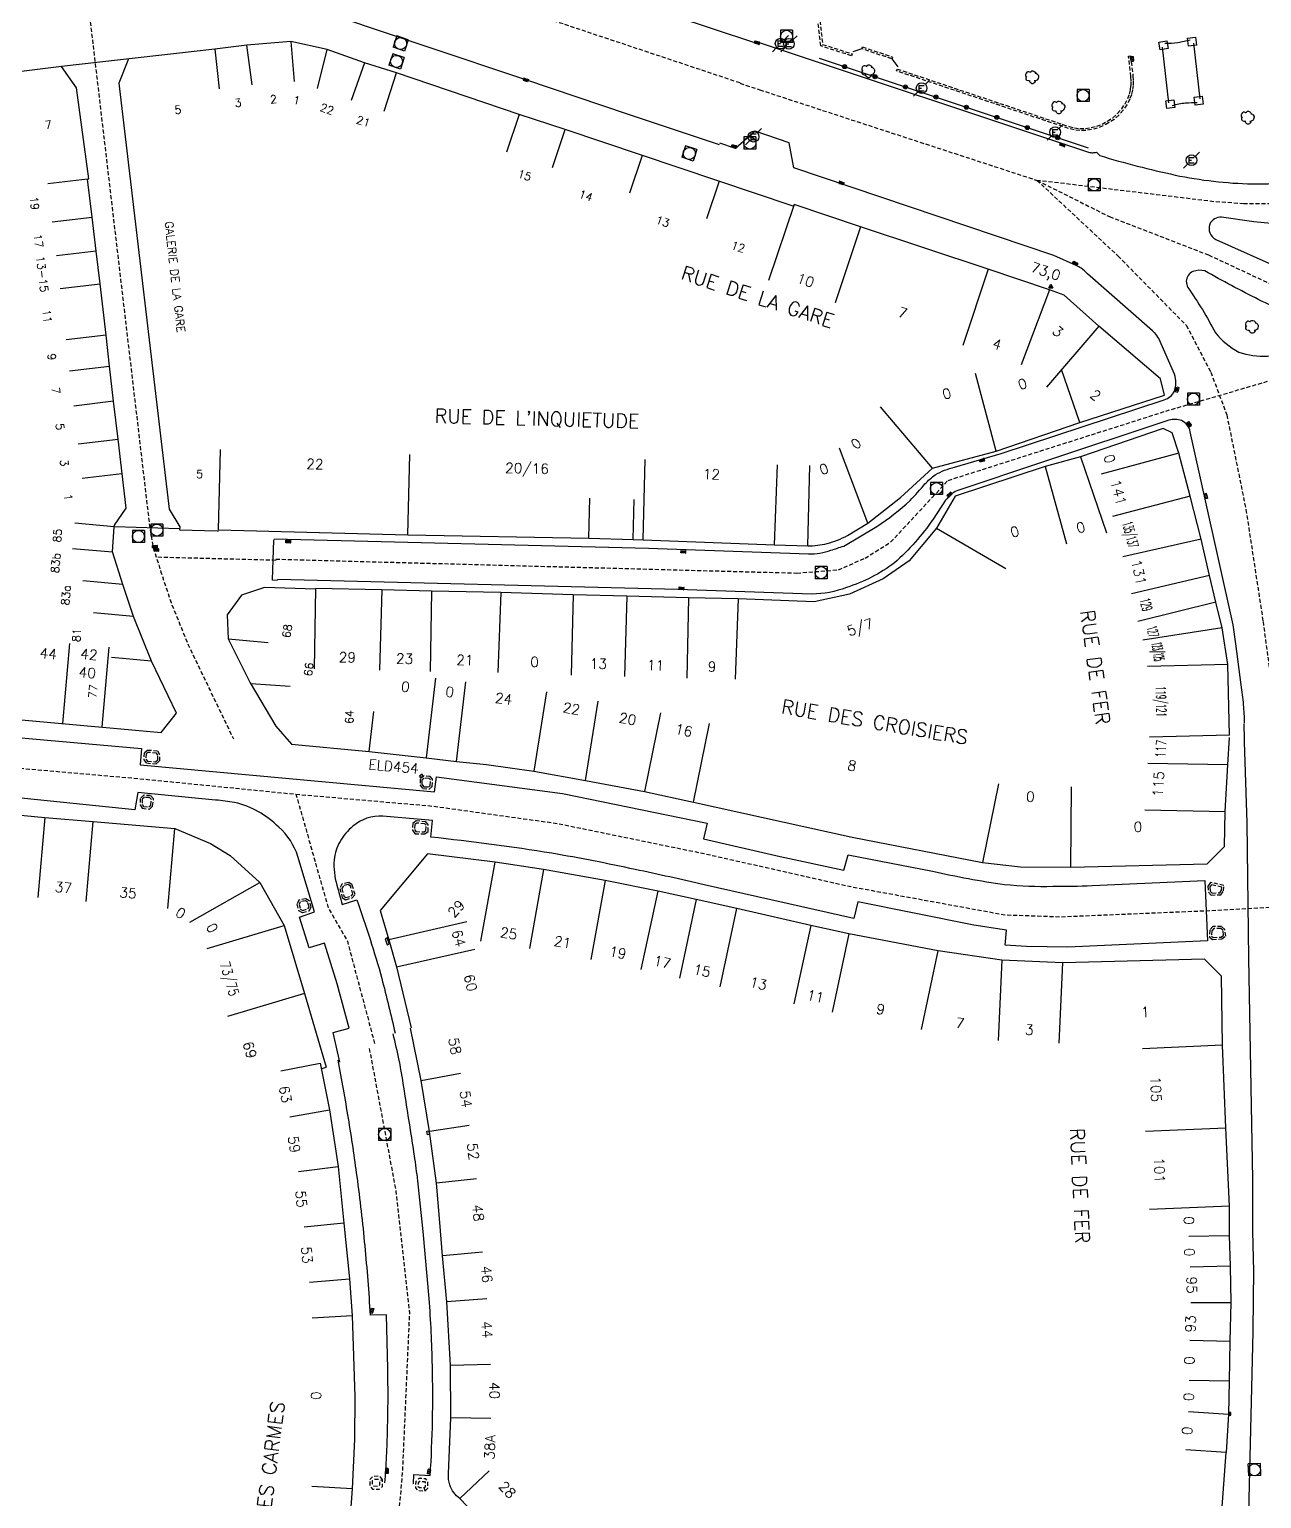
# Model space of a CAD drawing. Header units: millimetres. Extents: x 185000 to 186001, y 128000 to 129000.
# Drawn here: x 185105.6 to 185259.2, y 128535.6 to 128718.7 of the extents above; entities that cross this region are included whole.
import ezdxf
from ezdxf.enums import TextEntityAlignment as Align

# ---------------------------------------------------------------- set-up
doc = ezdxf.new("R2010")
doc.units = ezdxf.units.MM
doc.linetypes.add('DASHED', pattern=[0.75, 0.5, -0.25])
doc.layers.get('0').update_dxf_attribs({"linetype": 'CONTINUOUS'})
for name, color, linetype in [('W0001', 6, 'DASHED'), ('W0008', 7, 'CONTINUOUS'), ('W0100', 7, 'CONTINUOUS'), ('W0112', 1, 'DASHED'), ('W0300', 7, 'CONTINUOUS'), ('W0322', 7, 'CONTINUOUS'), ('W0334', 7, 'CONTINUOUS'), ('W0400', 7, 'CONTINUOUS'), ('W0420', 7, 'CONTINUOUS'), ('W0471', 7, 'CONTINUOUS'), ('W0851', 7, 'CONTINUOUS'), ('W0984', 7, 'CONTINUOUS'), ('W0989', 7, 'CONTINUOUS'), ('W0991', 7, 'CONTINUOUS'), ('W1102', 7, 'CONTINUOUS')]:
    doc.layers.add(name, color=color, linetype=linetype)
doc.styles.get("Standard").update_dxf_attribs({"font": 'romans.shx', "width": 0.85})

# ---------------------------------------------------------------- blocks, each defined once
blk = doc.blocks.new('T420')
for p, q in [((0.75, 0.75), (-0.75, 0.75)), ((-0.75, 0.75), (-0.75, -0.75)), ((0.75, 0.75), (0.75, -0.75)), ((0.75, -0.75), (-0.75, -0.75))]:
    blk.add_line(p, q)
blk.add_ellipse((0, 0), major_axis=(-0.53, 0.53), ratio=1, start_param=3.926991, end_param=10.210176)
blk = doc.blocks.new('T400')
for p, q in [((-0.15, 0.3), (0.15, 0.3)), ((-0.15, -0.25), (-0.15, 0.3)), ((-0.15, 0.15), (0.15, 0.15)), ((-0.15, 0), (0.15, 0)), ((0.15, 0.3), (0.15, -0.25)), ((-0.15, -0.15), (0.15, -0.15)), ((-0.15, -0.25), (-0.15, -0.3)), ((-0.15, -0.3), (0.15, -0.3)), ((0.15, -0.3), (0.15, -0.25))]:
    blk.add_line(p, q)
blk = doc.blocks.new('t322o')
at = {"color": 0, "linetype": 'Continuous'}
for radius in [0.25, 0.15]:
    blk.add_circle((0, 0), radius, dxfattribs=at)
blk = doc.blocks.new('T471')
for p, q in [((-0.333334, 0.333334), (-0.333334, -0.333334)), ((-0.333334, 0.333334), (0.333334, 0.333334)), ((-0.333334, 0), (0, 0)), ((0.500001, 0.500001), (1.000002, 1.000002)), ((-0.500001, -0.500001), (-1.000002, -1.000002)), ((-0.333334, -0.333334), (0.333334, -0.333334))]:
    blk.add_line(p, q)
blk.add_ellipse((0, 0), major_axis=(0.471405, 0.471405), ratio=1, start_param=5.4977871438, end_param=11.780972451)
blk = doc.blocks.new('T851')
for p, q in [((-0.25, -0.15), (0, 0.32)), ((0, 0.32), (0.25, -0.15)), ((-0.25, -0.15), (0.25, -0.15))]:
    blk.add_line(p, q)
for major_axis in [(-0.106, 0.106), (-0.0354, 0.0354), (-0.0236, 0.0236)]:
    blk.add_ellipse((0, 0), major_axis=major_axis, ratio=1, start_param=3.926991, end_param=10.210176)
blk = doc.blocks.new('T300')
for p, q in [((-0.8, 0.51), (-0.86, 0.34)), ((-0.86, 0.34), (-0.86, 0.17)), ((-0.86, 0.17), (-0.74, 0.06)), ((-0.69, 0.63), (-0.8, 0.51)), ((-0.8, -0.06), (-0.74, 0.06)), ((-0.74, 0.06), (-0.69, 0.11)), ((-0.57, 0.69), (-0.69, 0.63)), ((-0.46, 0.69), (-0.57, 0.69)), ((-0.29, 0.63), (-0.46, 0.69)), ((-0.29, 0.63), (-0.17, 0.74)), ((-0.23, 0.57), (-0.29, 0.63)), ((-0.17, 0.74), (-0.06, 0.8)), ((-0.06, 0.8), (0.06, 0.8)), ((0.06, 0.8), (0.23, 0.74)), ((0.23, 0.74), (0.34, 0.63)), ((0.34, 0.63), (0.4, 0.51)), ((0.46, 0.46), (0.34, 0.46)), ((0.4, 0.51), (0.4, 0.46)), ((0.57, 0.4), (0.46, 0.46)), ((0.57, 0.4), (0.69, 0.29)), ((0.69, 0.29), (0.74, 0.17)), ((0.74, 0.06), (0.69, -0.17)), ((0.74, 0.17), (0.74, 0.06)), ((-0.8, -0.17), (-0.8, -0.06)), ((-0.8, -0.23), (-0.8, -0.17)), ((-0.74, -0.34), (-0.8, -0.23)), ((-0.69, -0.4), (-0.74, -0.34)), ((-0.51, -0.46), (-0.69, -0.4)), ((-0.4, -0.46), (-0.51, -0.46)), ((-0.4, -0.46), (-0.34, -0.46)), ((-0.34, -0.46), (-0.34, -0.4)), ((-0.34, -0.51), (-0.34, -0.46)), ((-0.29, -0.63), (-0.34, -0.51)), ((-0.17, -0.74), (-0.29, -0.63)), ((-0.06, -0.8), (-0.17, -0.74)), ((0.06, -0.8), (-0.06, -0.8)), ((0.17, -0.74), (0.06, -0.8)), ((0.23, -0.69), (0.17, -0.74)), ((0.29, -0.46), (0.23, -0.46)), ((0.29, -0.63), (0.23, -0.69)), ((0.46, -0.4), (0.29, -0.46)), ((0.34, -0.51), (0.29, -0.63)), ((0.34, -0.51), (0.34, -0.46)), ((0.57, -0.34), (0.46, -0.4)), ((0.63, -0.29), (0.57, -0.34)), ((0.69, -0.17), (0.63, -0.29))]:
    blk.add_line(p, q)
blk = doc.blocks.new('t112o')
at = {"color": 0, "linetype": 'Continuous'}
for p, q in [((-0.5, 0.5), (0.5, 0.5)), ((-0.5, -0.5), (-0.5, 0.5)), ((0.5, 0.5), (0.5, -0.5)), ((0.5, -0.5), (-0.5, -0.5))]:
    blk.add_line(p, q, dxfattribs=at)

msp = doc.modelspace()

# ---------------------------------------------------------------- linework, layer by layer
at = {"layer": 'W0001', "flags": 128}
msp.add_lwpolyline([(185194.17, 128711.98), (185146.91, 128727.74, 0.0049), (185144.23, 128728.61, 0.0097), (185141.54, 128729.4, 0.0117), (185138.72, 128730.09, 0.0103), (185135.88, 128730.65, 0.0152), (185131.51, 128731.3, 0.0167), (185127.11, 128731.66, 0.0197), (185122.11, 128731.7, 0.0197), (185117.13, 128731.35), (185040.95, 128723.01), (185040.95, 128723.01)], format="xyb", dxfattribs=at)
for points in [[(185111.88, 128730.78), (185114.14, 128711.67), (185120.34, 128658.95), (185120.63, 128656.48), (185121.04, 128654.15), (185122.01, 128651.04), (185123.27, 128647.25), (185125.41, 128641.97), (185129.81, 128632.83), (185131.05, 128630.26), (185131.05, 128630.26)], [(185136.35, 128652.5), (185135.99, 128652.51), (185121.43, 128652.89), (185121.43, 128652.89)], [(185062.6, 128630.28), (185119.28, 128625.31), (185138.84, 128623.37), (185142.86, 128609.18), (185145.24, 128605.06), (185148.68, 128592.13)], [(185138.84, 128623.37), (185155.97, 128621.88), (185171.39, 128619.73), (185189.89, 128615.93), (185207.99, 128611.85), (185227.18, 128608.34), (185234.08, 128608.1), (185252.25, 128608.85), (185261.92, 128609.37), (185261.75, 128614.89), (185261.63, 128618.85), (185261.3, 128628.89), (185261.19, 128631.08)], [(185147.97, 128591.69), (185151.3, 128573.85), (185152.97, 128558.71), (185152.09, 128538.83), (185150.26, 128518.75), (185145.02, 128482.88), (185143.18, 128469.08), (185142.74, 128458.16), (185142.79, 128434.21), (185142.36, 128417.49), (185140.86, 128406.57)]]:
    msp.add_lwpolyline(points, dxfattribs=at)
at = {"layer": 'W0001'}
for points in [[(185194.16, 128711.95), (185196.62, 128711.13), (185231.17, 128699.85), (185240.2, 128695.33), (185252.56, 128690.55), (185267.31, 128683.65), (185278.47, 128679), (185291.63, 128676.08), (185334.28, 128664.67), (185359.05, 128657.93)], [(185293.14, 128706.73), (185280.6, 128701.71), (185276.21, 128699.85), (185271.3, 128697.99), (185266.51, 128696.93), (185262.66, 128696.93), (185256.94, 128696.93), (185253.22, 128697.19), (185231.17, 128699.85)], [(185231.17, 128699.85), (185241.27, 128690.42), (185249.77, 128681.79), (185252.83, 128675.95), (185254.82, 128670.64), (185257.21, 128658.82), (185259.34, 128644.88), (185261.2, 128631.08)], [(185136.34, 128652.65), (185201.24, 128650.92), (185206.42, 128651.32), (185209.75, 128652.78), (185212.94, 128654.77), (185218.12, 128660.34), (185220.11, 128662.47), (185247.22, 128671.1), (185259.44, 128674.68), (185267.42, 128677.47), (185278.47, 128679)]]:
    msp.add_lwpolyline(points, dxfattribs=at)
at = {"layer": 'W0008'}
msp.add_line((185124.33, 128656.44), (185116.23, 128656.68), dxfattribs=at)
for points in [[(185155.6, 128762.49, -0.003), (185153.05, 128761.21, -0.009), (185150.47, 128759.99, 0.0026), (185148.08, 128758.93, 0.0299), (185145.76, 128757.71, 0.0363), (185144.17, 128756.57, 0.0458), (185142.78, 128755.19, 0.051), (185141.62, 128753.44, 0.0452), (185140.81, 128751.49, 0.0448), (185140.28, 128749.02, 0.0282), (185140.11, 128746.48, 0.032), (185140.24, 128743.55, 0.0523), (185140.85, 128740.72, 0.0446), (185141.78, 128738.61, 0.0319), (185143.05, 128736.62, 0.0331), (185143.81, 128735.69, 0.0778), (185144.72, 128734.96), (185148.56, 128732.87), (185170.83, 128725.39), (185195.86, 128717.05)], [(185191.61, 128704.28), (185180.14, 128708.11), (185167.47, 128712.36), (185155.05, 128716.52), (185144.44, 128720.08, 0.005), (185141.95, 128720.89, 0.0101), (185139.44, 128721.63, 0.0116), (185136.97, 128722.23, 0.0103), (185134.47, 128722.73, 0.0152), (185130.6, 128723.29, 0.0158), (185126.7, 128723.62, 0.0196), (185122.39, 128723.68, 0.0234), (185118.1, 128723.36), (185107.15, 128722.03), (185107.15, 128722.03)]]:
    msp.add_lwpolyline(points, format="xyb", dxfattribs=at)
at = {"layer": 'W0008', "flags": 128}
for points in [[(185195.93, 128717.25), (185237.6, 128703.37, 0.091), (185238.15, 128703.29, 0.0426), (185238.57, 128703.35), (185238.99, 128702.93, 0.0188), (185248.4, 128700.51, 0.0464), (185258, 128699.41, 0.0231), (185265.92, 128699.78), (185266.3, 128700.08, 0.0258), (185267.88, 128700.29, 0.0585), (185270.27, 128701.1), (185291.24, 128710.72)], [(185136.13, 128655.19), (185182.78, 128654.04), (185202.71, 128653.3, 0.0826), (185205.5, 128653.76, 0.0093), (185207.09, 128654.29), (185211.21, 128656.72, 0.0416), (185215.35, 128659.96, 0.0219), (185217.21, 128662.02, -0.0499), (185218.5, 128663.15, -0.0749), (185220.91, 128664.12), (185226.72, 128665.81), (185247.03, 128672.51, 0.1918), (185248.29, 128673.57, 0.1571), (185248.32, 128675.68), (185246.36, 128680.14, 0.047), (185245.85, 128680.83, 0.0231), (185245.55, 128681.11), (185237.48, 128688.19, 0.0329), (185236.66, 128688.91, 0.0398), (185236.07, 128689.22), (185233.28, 128690.49), (185200.88, 128701.39), (185200.3, 128704.52), (185196.04, 128705.98), (185193.62, 128703.81), (185191.67, 128704.46)], [(185295.05, 128702.74), (185279.56, 128695.68), (185277.38, 128696.71, -0.0382), (185271.98, 128694.75, -0.0473), (185267.5, 128694.1, -0.0391), (185263.78, 128694.15), (185258.21, 128694.7), (185254.17, 128695.25, 0.3187), (185252.69, 128694.38, 0.3572), (185253.44, 128692.48), (185261.65, 128688.82, 0.0291), (185275.1, 128683.58, 0.0078), (185279.9, 128682.19), (185282.61, 128683.24), (185323.95, 128671.94), (185360.01, 128662.07)], [(185257.05, 128632.23, 0.0115), (185256.92, 128634.51, 0.0099), (185256.62, 128636.99), (185255.97, 128642.12), (185255.6, 128644.45), (185250.28, 128668.53, 0.2243), (185249.19, 128669.92, 0.1361), (185247.61, 128669.97), (185231.84, 128664.74), (185221.18, 128661.16, 0.1008), (185220.49, 128660.72, 0.0255), (185219.78, 128659.99), (185218.22, 128657.65, -0.0659), (185213.42, 128652.19, -0.085), (185207.43, 128649.12, -0.0909), (185203.13, 128648.3), (185186.4, 128648.87), (185136.55, 128650.11)], [(185062.91, 128634.07), (185119.59, 128629.08), (185119.41, 128627.04), (185156.12, 128623.67), (185156.33, 128625.53), (185172.06, 128623.45), (185190.06, 128619.76), (185189.62, 128617.8), (185199.17, 128615.6), (185207.1, 128613.92), (185207.63, 128615.83), (185218.16, 128613.78, 0.0213), (185227.14, 128612.12, 0.0273), (185233.16, 128611.89, 0.0104), (185238.04, 128611.99), (185252.08, 128612.61), (185252.43, 128605.08), (185235, 128604.3), (185229.87, 128604.38), (185227.22, 128604.55), (185227.39, 128606.44), (185223.32, 128607.03), (185208.84, 128609.96), (185208.35, 128607.88), (185189.72, 128612.09, 0.0032), (185181.1, 128613.99, 0.0109), (185170.72, 128616.01, 0.0125), (185155.65, 128618.02), (185155.83, 128620.09), (185149.66, 128620.65, 0.1917), (185145.94, 128619.37, 0.0933), (185144.34, 128617.48, 0.1036), (185143.58, 128615.19, 0.0847), (185143.93, 128612.04, 0.0091), (185144.58, 128609.63), (185146.43, 128610.22, -0.0047), (185148.07, 128605.31, -0.011), (185149.53, 128600.42, -0.008766), (185151.18, 128593.61)], [(185258.08, 128575.4), (185257.58, 128602.88), (185257.35, 128619.8), (185257.04, 128629.89, 0.005514), (185256.97, 128632.15, 0.0154)], [(185144.29, 128589.99), (185143.48, 128593.69), (185145.47, 128594.21), (185143.96, 128599.73), (185142.4, 128604.82), (185140.47, 128604.22), (185139.26, 128608.05), (185141.14, 128608.73), (185139.09, 128615.62, 0.1278), (185136.72, 128619.25, 0.0641), (185134.15, 128621.19, 0.0755), (185131.19, 128622.33, 0.0288), (185128.83, 128622.64), (185119.15, 128623.58), (185118.76, 128621.44), (185103.38, 128623)], [(185153.47, 128537.43), (185153.51, 128538.59), (185155.57, 128538.5, 0.01067), (185155.85, 128545.33, 0.01067), (185155.84, 128552.16, 0.00655), (185155.69, 128556.35, 0.00655), (185155.43, 128560.53), (185154.69, 128568.9, 0.004806), (185154.02, 128575.2, 0.009636), (185153.6, 128578.33, 0.000676), (185152.49, 128585.53, 0.001372), (185151.92, 128589.08, 0.013952), (185151.71, 128590.18, 0.004525), (185150.94, 128593.53)], [(185149.93, 128537.59, 0.00551), (185150.13, 128540.9, 0.00551), (185150.25, 128544.21, 0.006275), (185150.31, 128547.99, 0.006275), (185150.27, 128551.76), (185150.13, 128558.51), (185148.12, 128558.45, 0.009101), (185147.45, 128567.1, 0.009101), (185146.46, 128575.72, 0.007703), (185145.38, 128582.98, 0.007703), (185144.08, 128590.21)]]:
    msp.add_lwpolyline(points, format="xyb", dxfattribs=at)
msp.add_lwpolyline([(185265.12, 128679.11, 0.1523), (185266.15, 128680.15, 0.1818), (185265.64, 128681.81, -0.0102), (185258.81, 128684.98, -0.0103), (185252.07, 128688.56, 0.153), (185250.59, 128688.49, 0.2591), (185249.77, 128687.28, 0.1012), (185249.98, 128686.5, -0.0125), (185251.78, 128683.74, -0.0125), (185253.4, 128680.86, 0.0993), (185256.32, 128678.46, 0.0951), (185259.89, 128677.95)], format="xyb", close=True, dxfattribs=at)
at = {"layer": 'W0008'}
msp.add_lwpolyline([(185136.55, 128650), (185135.91, 128650.02), (185136.08, 128655.05), (185136.14, 128655.05)], dxfattribs=at)
at = {"layer": 'W0008', "flags": 128}
msp.add_lwpolyline([(185257.31, 128523.39), (185258.09, 128556.4), (185258.16, 128560.48), (185258.18, 128563.95), (185258.08, 128568.9), (185258.08, 128575.4)], dxfattribs=at)
at = {"layer": 'W0100'}
msp.add_line((185147.97, 128628.7), (185148.53, 128633.67), dxfattribs=at)
for points in [[(185200.79, 128696.65), (185172.39, 128706.17), (185166.66, 128708.07), (185151.37, 128713.23), (185147.36, 128714.51), (185142.71, 128716.15), (185138.21, 128717.16), (185132.72, 128716.71), (185128.73, 128716.2), (185109.61, 128714.02), (185104.63, 128713.41), (185093.96, 128712.15), (185084.62, 128711.03), (185080.05, 128710.52), (185063.2, 128708.55), (185060.22, 128705.6), (185059.96, 128683.22), (185059.98, 128667.63), (185059.86, 128655.58), (185059.86, 128655.58)], [(185117.95, 128714.99), (185116.76, 128711.96), (185123.03, 128658.87), (185124.35, 128656.68), (185124.34, 128656.3), (185129.01, 128656.19), (185129.19, 128656.19)], [(185089.92, 128633.98), (185122.06, 128631.07), (185123.95, 128633.47), (185120.83, 128639.95), (185118.58, 128645.52), (185117.25, 128649.5), (185115.98, 128653.55), (185116.2, 128656.69), (185116.23, 128656.88), (185117.66, 128659.02), (185116.67, 128667.6), (185116.12, 128672.33), (185115.59, 128676.68), (185115.17, 128680.55), (185114.42, 128686.94), (185113.94, 128691.03), (185113.44, 128695.26), (185112.88, 128700), (185113.01, 128700.02), (185111.51, 128711.37), (185109.61, 128714.02), (185109.61, 128714.02)], [(185141.29, 128648.91), (185134.92, 128649.1), (185132.05, 128648.18), (185130.28, 128645.72), (185130.4, 128642.71), (185133.15, 128637.26), (185136.33, 128631.83), (185138.27, 128629.6), (185147.97, 128628.7), (185147.97, 128628.7)]]:
    msp.add_lwpolyline(points, dxfattribs=at)
at = {"layer": 'W0100', "flags": 128}
for points in [[(185129.19, 128656.31), (185152.77, 128655.7), (185175.35, 128655.25), (185180.85, 128655.09), (185182.12, 128655.06), (185198.46, 128654.42), (185202.6, 128654.32, 0.0692), (185205.02, 128654.6, 0.059207), (185207.56, 128655.6), (185210.09, 128657.15), (185214.18, 128660.35), (185218.15, 128664), (185226.09, 128666.12), (185236.5, 128669.67), (185247.05, 128673.1), (185246.56, 128675.12), (185238.86, 128681.7), (185234.58, 128685.53), (185232.72, 128686.22), (185225.08, 128688.77), (185209.19, 128694.06), (185200.91, 128696.84)], [(185193.24, 128489.55), (185190.67, 128494.91), (185187.83, 128500.34), (185186.15, 128503.17), (185184.64, 128505.78), (185180.5, 128512.14), (185176.01, 128517.69), (185171.95, 128522.25), (185167.77, 128526.73), (185163.69, 128530.97), (185159.27, 128535.63, -0.081224), (185158.5, 128536.36, -0.081224), (185158.01, 128537.31, -0.052404), (185157.86, 128537.98, -0.052404), (185157.86, 128538.67), (185158.12, 128545.72), (185158.1, 128552.22), (185157.65, 128560.11), (185157.11, 128565.85), (185156.75, 128570.01), (185156.36, 128574.89), (185155.46, 128581.35), (185154.43, 128587.69), (185153.1, 128594.21)]]:
    msp.add_lwpolyline(points, format="xyb", dxfattribs=at)
for points in [[(185255.18, 128630.74), (185254.95, 128639.52), (185254.25, 128644.08), (185253.45, 128647.29), (185252.66, 128650.63), (185251.64, 128655.14), (185250.26, 128660.48), (185248.83, 128665.84), (185248.03, 128668.4), (185246.9, 128668.93), (185236.58, 128665.4), (185232.2, 128664.21), (185220.97, 128660.48), (185218.67, 128656.5), (185215.26, 128652.46), (185211.99, 128650.18), (185207.83, 128648.28), (185203.42, 128647.35), (185193.95, 128647.7), (185187.74, 128647.82), (185180.08, 128648.04), (185173.37, 128648.2), (185164.36, 128648.51), (185155.74, 128648.65), (185149.52, 128648.84), (185141.29, 128649)], [(185147.97, 128628.7), (185155.08, 128627.89), (185158.85, 128627.43), (185162.56, 128627.05), (185168.47, 128626.23), (185174.91, 128625.09), (185182.28, 128623.71), (185188.39, 128622.36), (185208.13, 128618), (185224.4, 128614.86), (185229.13, 128614.33), (185235.38, 128614.27), (185252.37, 128614.7), (185254.52, 128616.84), (185254.62, 128621.21), (185254.97, 128627.01), (185255.15, 128630.43)], [(185059.27, 128608.91), (185059.33, 128614.55), (185059.41, 128621.79), (185059.28, 128622.02), (185062.01, 128624.5), (185062.23, 128624.3), (185073.04, 128623.48), (185078.87, 128623.08), (185086.62, 128622.35), (185100.67, 128621.11), (185107.55, 128620.47), (185113.56, 128619.97), (185123.73, 128619.1), (185128.19, 128617.22), (185130.62, 128615.73), (185134.33, 128612.36), (185137.36, 128607), (185139.88, 128598.52), (185142.6, 128589.34)], [(185255.17, 128572.05), (185254.7, 128581.81), (185254.29, 128592.08), (185254.17, 128600.68), (185252.05, 128602.82), (185234.38, 128602.34), (185226.78, 128602.68), (185218.86, 128603.84), (185207.73, 128605.98), (185202.98, 128607.01), (185193.77, 128609.14), (185188.72, 128610.23), (185183.95, 128611.29), (185177.36, 128612.63), (185169.68, 128613.97), (185163.65, 128614.91), (185155.23, 128615.94), (185149.32, 128608.86), (185150.39, 128605.24), (185151.38, 128601.85), (185153.18, 128594.24)], [(185136.95, 128588.89), (185141.86, 128589.85), (185143, 128584.03), (185144.11, 128576.98), (185144.82, 128569.92), (185145.52, 128563), (185145.85, 128558.41), (185146.19, 128548.29), (185146.14, 128542.99), (185145.82, 128536.82), (185145.34, 128530.01), (185145.11, 128526.37), (185144.83, 128522.8), (185144.09, 128515.86), (185143.09, 128508.28), (185142.23, 128503.4), (185141.21, 128497.44), (185139.22, 128487.26)], [(185255.1, 128572.05), (185255.11, 128568.38), (185255.23, 128564.57), (185255.34, 128560.03), (185255.2, 128555.22), (185255.12, 128550.24), (185255.05, 128546.12), (185254.73, 128541.35)], [(185254.71, 128541.33), (185253.39, 128523.33)]]:
    msp.add_lwpolyline(points, dxfattribs=at)
for points in [[(185154.55, 128625.87), (185154.24, 128625.61), (185154.35, 128625.41), (185154.66, 128625.67)], [(185150.22, 128605.49), (185149.97, 128605.34), (185150.2, 128604.61), (185150.45, 128604.75)], [(185155.16, 128581.39), (185155.38, 128581.42), (185155.43, 128580.97), (185155.22, 128580.94)], [(185255.34, 128546.35), (185255.13, 128546.36), (185255.12, 128545.99), (185255.33, 128545.98)]]:
    msp.add_lwpolyline(points, close=True, dxfattribs=at)
at = {"layer": 'W0112'}
for p, q in [((185119.92, 128628.51), (185119.86, 128627.65)), ((185120.35, 128628.83), (185119.92, 128628.51)), ((185120.16, 128628.38), (185120.12, 128627.74)), ((185120.43, 128628.58), (185120.16, 128628.38)), ((185121.6, 128628.74), (185120.35, 128628.83)), ((185121.45, 128628.5), (185120.43, 128628.58)), ((185121.62, 128628.21), (185121.45, 128628.5)), ((185121.87, 128628.28), (185121.6, 128628.74)), ((185119.86, 128627.65), (185120.2, 128627.26)), ((185120.12, 128627.74), (185120.32, 128627.5)), ((185120.2, 128627.26), (185121.43, 128627.14)), ((185120.32, 128627.5), (185121.35, 128627.4)), ((185121.35, 128627.4), (185121.62, 128627.63)), ((185121.43, 128627.14), (185121.87, 128627.52)), ((185121.62, 128627.63), (185121.62, 128628.21)), ((185121.87, 128627.52), (185121.87, 128628.28)), ((185154.3, 128625.25), (185154.29, 128624.52)), ((185154.74, 128625.63), (185154.3, 128625.25)), ((185154.83, 128625.38), (185154.54, 128625.13)), ((185154.54, 128625.13), (185154.54, 128624.6)), ((185155.55, 128625.56), (185154.78, 128625.64)), ((185155.43, 128625.32), (185154.83, 128625.38)), ((185155.61, 128625.14), (185155.43, 128625.32)), ((185155.86, 128625.23), (185155.55, 128625.56)), ((185155.57, 128624.46), (185155.61, 128625.14)), ((185155.81, 128624.34), (185155.86, 128625.23)), ((185119.89, 128623.24), (185119.43, 128622.85)), ((185119.97, 128622.98), (185119.68, 128622.73)), ((185120.71, 128623.2), (185119.89, 128623.24)), ((185120.6, 128622.95), (185119.97, 128622.98)), ((185120.83, 128622.69), (185120.6, 128622.95)), ((185121.1, 128622.78), (185120.71, 128623.2)), ((185154.29, 128624.52), (185154.65, 128624.06)), ((185154.54, 128624.6), (185154.78, 128624.3)), ((185154.65, 128624.06), (185155.44, 128624.01)), ((185154.78, 128624.3), (185155.35, 128624.27)), ((185155.35, 128624.27), (185155.57, 128624.46)), ((185155.44, 128624.01), (185155.81, 128624.34)), ((185119.43, 128622.85), (185119.42, 128622.06)), ((185119.42, 128622.06), (185119.67, 128621.61)), ((185119.68, 128622.73), (185119.67, 128622.12)), ((185119.67, 128622.12), (185119.82, 128621.85)), ((185119.67, 128621.61), (185120.6, 128621.52)), ((185119.82, 128621.85), (185120.51, 128621.78)), ((185120.51, 128621.78), (185120.74, 128621.99)), ((185120.6, 128621.52), (185120.98, 128621.87)), ((185120.74, 128621.99), (185120.83, 128622.69)), ((185120.98, 128621.87), (185121.1, 128622.78)), ((185153.39, 128619.73), (185153.34, 128618.88)), ((185153.8, 128620.03), (185153.39, 128619.73)), ((185153.63, 128619.6), (185153.59, 128618.96)), ((185153.88, 128619.77), (185153.63, 128619.6)), ((185155.03, 128619.93), (185153.8, 128620.03)), ((185154.91, 128619.69), (185153.88, 128619.77)), ((185155.07, 128619.52), (185154.91, 128619.69)), ((185155.32, 128619.61), (185155.03, 128619.93)), ((185155.04, 128618.84), (185155.07, 128619.52)), ((185155.29, 128618.71), (185155.32, 128619.61)), ((185153.34, 128618.88), (185153.66, 128618.45)), ((185153.59, 128618.96), (185153.79, 128618.7)), ((185153.66, 128618.45), (185154.89, 128618.41)), ((185153.79, 128618.7), (185154.81, 128618.66)), ((185154.81, 128618.66), (185155.04, 128618.84)), ((185154.89, 128618.41), (185155.29, 128618.71)), ((185144.57, 128612.17), (185144.29, 128611.63)), ((185144.74, 128611.96), (185144.56, 128611.61)), ((185145.37, 128612.37), (185144.57, 128612.17)), ((185145.33, 128612.1), (185144.74, 128611.96)), ((185145.62, 128611.92), (185145.33, 128612.1)), ((185145.83, 128612.08), (185145.37, 128612.37)), ((185145.93, 128610.92), (185145.62, 128611.92)), ((185146.21, 128610.86), (185145.83, 128612.08)), ((185252.81, 128612.36), (185252.48, 128611.93)), ((185252.48, 128611.93), (185252.49, 128611.19)), ((185252.91, 128612.08), (185252.73, 128611.84)), ((185254.45, 128611.99), (185252.81, 128612.36)), ((185254.19, 128611.79), (185252.91, 128612.08)), ((185254.43, 128611.32), (185254.45, 128611.99)), ((185139.18, 128610.16), (185138.95, 128609.66)), ((185140.07, 128610.34), (185139.18, 128610.16)), ((185140.03, 128610.08), (185139.35, 128609.94)), ((185140.29, 128609.93), (185140.03, 128610.08)), ((185140.5, 128610.1), (185140.07, 128610.34)), ((185140.74, 128609.31), (185140.5, 128610.1)), ((185144.29, 128611.63), (185144.61, 128610.49)), ((185144.56, 128611.61), (185144.82, 128610.65)), ((185144.61, 128610.49), (185145.03, 128610.22)), ((185144.82, 128610.65), (185145.07, 128610.5)), ((185145.03, 128610.22), (185145.86, 128610.46)), ((185145.07, 128610.5), (185145.72, 128610.68)), ((185145.72, 128610.68), (185145.93, 128610.92)), ((185145.86, 128610.46), (185146.21, 128610.86)), ((185252.89, 128610.79), (185252.49, 128611.19)), ((185252.73, 128611.84), (185252.74, 128611.3)), ((185252.99, 128611.05), (185252.74, 128611.3)), ((185252.89, 128610.79), (185254.08, 128610.85)), ((185252.99, 128611.05), (185253.95, 128611.09)), ((185253.95, 128611.09), (185254.18, 128611.4)), ((185254.08, 128610.85), (185254.43, 128611.32)), ((185254.18, 128611.4), (185254.19, 128611.79)), ((185138.95, 128609.66), (185139.17, 128608.87)), ((185139.17, 128608.87), (185139.66, 128608.62)), ((185139.35, 128609.94), (185139.22, 128609.64)), ((185139.22, 128609.64), (185139.38, 128609.04)), ((185139.38, 128609.04), (185139.68, 128608.89)), ((185139.66, 128608.62), (185140.49, 128608.85)), ((185139.68, 128608.89), (185140.32, 128609.07)), ((185140.47, 128609.34), (185140.29, 128609.93)), ((185140.32, 128609.07), (185140.47, 128609.34)), ((185140.49, 128608.85), (185140.74, 128609.31)), ((185252.69, 128606.43), (185252.67, 128605.57)), ((185253.08, 128606.88), (185252.69, 128606.43)), ((185253.19, 128606.63), (185252.94, 128606.33)), ((185254.17, 128606.87), (185253.08, 128606.88)), ((185254.07, 128606.62), (185253.19, 128606.63)), ((185254.36, 128606.37), (185254.07, 128606.62)), ((185254.59, 128606.49), (185254.17, 128606.87)), ((185254.69, 128605.7), (185254.59, 128606.49)), ((185252.67, 128605.57), (185253.03, 128605.26)), ((185252.94, 128606.33), (185252.92, 128605.69)), ((185252.92, 128605.69), (185253.12, 128605.51)), ((185253.03, 128605.26), (185254.2, 128605.33)), ((185253.12, 128605.51), (185254.11, 128605.57)), ((185254.11, 128605.57), (185254.43, 128605.82)), ((185254.2, 128605.33), (185254.69, 128605.7)), ((185254.43, 128605.82), (185254.36, 128606.37))]:
    msp.add_line(p, q, dxfattribs=at)
for points in [[(185208.05, 128715.37), (185204.23, 128716.6), (185203.36, 128724.18), (185203.61, 128724.21), (185204.46, 128716.79), (185208.13, 128715.61)], [(185209.43, 128716.49), (185213.15, 128715.21), (185213.07, 128714.98), (185209.35, 128716.25)], [(185213.75, 128713.72), (185235.18, 128706.55), (185235.85, 128706.38), (185236.53, 128706.3), (185237.22, 128706.32), (185237.92, 128706.42), (185238.61, 128706.6), (185239.28, 128706.85), (185239.98, 128707.21), (185240.62, 128707.65), (185241.21, 128708.16), (185241.73, 128708.74), (185242.16, 128709.37), (185242.5, 128710.05), (185242.69, 128710.58), (185242.82, 128711.12), (185242.89, 128711.68), (185242.91, 128712.24), (185242.88, 128712.8), (185242.59, 128715.32), (185242.84, 128715.35), (185243.13, 128712.83), (185243.16, 128712.24), (185243.14, 128711.66), (185243.06, 128711.08), (185242.93, 128710.5), (185242.73, 128709.95), (185242.37, 128709.24), (185241.92, 128708.58), (185241.39, 128707.98), (185240.78, 128707.45), (185240.1, 128707), (185239.38, 128706.62), (185238.69, 128706.36), (185237.97, 128706.17), (185237.24, 128706.07), (185236.52, 128706.05), (185235.8, 128706.13), (185235.11, 128706.31), (185213.67, 128713.48)]]:
    msp.add_lwpolyline(points, close=True, dxfattribs=at)
at = {"layer": 'W0112', "flags": 128}
for points in [[(185149.6, 128537.95), (185149.3, 128538.41), (185148.4, 128538.37), (185148.03, 128537.99), (185148.03, 128537.18), (185148.38, 128536.8), (185149.22, 128536.76), (185149.6, 128537.12), (185149.6, 128537.95), (185149.25, 128537.84), (185149.24, 128537.27), (185149.09, 128537.12), (185148.54, 128537.15), (185148.38, 128537.32), (185148.39, 128537.84), (185148.56, 128538.02), (185149.12, 128538.04), (185149.25, 128537.84)], [(185154.94, 128536.57), (185155.27, 128536.89), (185155.29, 128537.72), (185155.02, 128538.07), (185154.15, 128538.12), (185153.77, 128537.73), (185153.72, 128536.96), (185154.04, 128536.6), (185154.94, 128536.57), (185154.8, 128536.93), (185154.21, 128536.95), (185154.08, 128537.09), (185154.11, 128537.58), (185154.29, 128537.76), (185154.84, 128537.73), (185154.94, 128537.6), (185154.92, 128537.04), (185154.8, 128536.93)]]:
    msp.add_lwpolyline(points, dxfattribs=at)
at = {"layer": 'W0322', "flags": 128}
msp.add_lwpolyline([(185204.03, 128715.08), (185237.55, 128703.9)], dxfattribs=at)
at = {"layer": 'W0334', "flags": 128}
for points in [[(185209.35, 128716.25), (185208.21, 128715.87)], [(185246.78, 128716.44), (185247.58, 128709.51)], [(185251.49, 128710.01), (185250.71, 128716.96)], [(185213.07, 128714.98), (185213.84, 128714)]]:
    msp.add_lwpolyline(points, dxfattribs=at)
for points in [[(185250.27, 128717.31, -0.021126), (185248.73, 128716.98, -0.047332), (185247.11, 128716.9)], [(185248.02, 128709.17, -0.044538), (185249.69, 128709.5, -0.012574), (185251.14, 128709.56)]]:
    msp.add_lwpolyline(points, format="xyb", dxfattribs=at)
at = {"layer": 'W1102'}
for p, q in [((185133.36, 128711.75), (185132.72, 128716.71)), ((185138.21, 128717.16), (185138.6, 128712.17)), ((185128.73, 128716.2), (185129.28, 128711.23)), ((185141.51, 128711.29), (185142.71, 128716.15)), ((185147.36, 128714.51), (185145.7, 128709.8)), ((185149.84, 128708.47), (185151.37, 128713.23)), ((185166.66, 128708.07), (185165.06, 128703.34)), ((185170.82, 128701.43), (185172.39, 128706.17)), ((185181.97, 128702.96), (185180.41, 128698.25)), ((185112.88, 128700), (185107.92, 128699.4)), ((185191.55, 128699.75), (185190, 128695.07)), ((185200.91, 128696.84), (185197.72, 128687.36)), ((185108.47, 128694.67), (185113.44, 128695.26)), ((185209.19, 128694.06), (185206.03, 128684.57)), ((185113.94, 128691.03), (185108.98, 128690.43)), ((185225.08, 128688.77), (185221.92, 128679.28)), ((185109.45, 128686.36), (185114.42, 128686.94)), ((185232.72, 128686.22), (185229.22, 128676.86)), ((185238.86, 128681.7), (185232.37, 128674.1)), ((185115.17, 128680.55), (185110.2, 128679.97)), ((185110.62, 128676.13), (185115.59, 128676.68)), ((185236.5, 128669.67), (185234.24, 128676.29)), ((185226.09, 128666.12), (185223.52, 128675.78)), ((185116.12, 128672.33), (185111.16, 128671.73)), ((185218.15, 128664), (185211.67, 128671.62)), ((185111.7, 128667.03), (185116.67, 128667.6)), ((185129.19, 128656.31), (185129.45, 128666.31)), ((185152.77, 128655.7), (185153.03, 128665.7)), ((185182.12, 128655.06), (185182.34, 128665.06)), ((185210.09, 128657.15), (185206.56, 128666.5)), ((185236.58, 128665.4), (185239.82, 128655.94)), ((185248.83, 128665.84), (185239.16, 128663.26)), ((185112.2, 128662.74), (185117.16, 128663.31)), ((185198.46, 128654.42), (185198.85, 128664.42)), ((185202.6, 128654.32), (185202.85, 128664.32)), ((185232.2, 128664.21), (185234.83, 128654.56)), ((185175.35, 128655.25), (185175.46, 128660.24)), ((185180.85, 128655.09), (185180.96, 128660.09)), ((185250.26, 128660.48), (185240.57, 128657.98)), ((185116.2, 128656.69), (185111.29, 128657.13)), ((185218.67, 128656.5), (185227.31, 128651.48)), ((185111.01, 128654), (185115.98, 128653.55)), ((185251.64, 128655.14), (185241.88, 128652.93)), ((185252.66, 128650.63), (185242.93, 128648.32)), ((185117.25, 128649.5), (185112.27, 128649.95)), ((185141.29, 128649), (185141.1, 128639)), ((185149.52, 128648.84), (185149.23, 128638.84)), ((185155.74, 128648.65), (185155.57, 128638.66)), ((185164.36, 128648.51), (185164.01, 128638.51)), ((185173.37, 128648.2), (185173.13, 128638.2)), ((185180.08, 128648.04), (185179.78, 128638.05)), ((185187.74, 128647.82), (185187.54, 128637.82)), ((185193.95, 128647.7), (185193.58, 128637.7)), ((185253.45, 128647.29), (185243.75, 128644.87)), ((185118.58, 128645.52), (185113.6, 128645.97)), ((185254.25, 128644.08), (185244.37, 128642.57)), ((185109.79, 128632.18), (185110.67, 128642.14)), ((185115.52, 128641.7), (185114.65, 128631.74)), ((185130.4, 128642.71), (185135.38, 128642.25)), ((185120.83, 128639.95), (185115.85, 128640.4)), ((185254.95, 128639.52), (185244.95, 128639.26)), ((185156.24, 128637.83), (185155.08, 128627.89)), ((185138.13, 128636.8), (185133.22, 128637.13)), ((185158.85, 128627.43), (185160.01, 128637.37)), ((185170.04, 128636.11), (185168.47, 128626.23)), ((185174.91, 128625.09), (185176.48, 128634.97)), ((185184.27, 128633.51), (185182.28, 128623.71)), ((185188.39, 128622.36), (185190.38, 128632.16)), ((185255.18, 128630.74), (185245.18, 128630.48)), ((185254.97, 128627.01), (185244.97, 128627.21)), ((185226.39, 128624.66), (185224.4, 128614.86)), ((185235.38, 128614.27), (185235.48, 128624.27)), ((185244.62, 128621.4), (185254.62, 128621.21)), ((185107.55, 128620.47), (185106.69, 128610.5)), ((185112.7, 128610.01), (185113.56, 128619.97)), ((185122.87, 128609.14), (185123.73, 128619.1)), ((185161.89, 128605.06), (185163.65, 128614.91)), ((185169.68, 128613.97), (185167.92, 128604.13)), ((185125.62, 128607.44), (185134.33, 128612.36)), ((185177.36, 128612.63), (185175.6, 128602.79)), ((185181.86, 128601.51), (185183.95, 128611.29)), ((185188.72, 128610.23), (185186.63, 128600.45)), ((185191.68, 128599.36), (185193.77, 128609.14)), ((185127.77, 128604.15), (185137.36, 128607)), ((185160.14, 128607.47), (185150.39, 128605.24)), ((185202.98, 128607.01), (185200.89, 128597.23)), ((185207.73, 128605.98), (185205.65, 128596.2)), ((185151.38, 128601.85), (185161.13, 128604.08)), ((185216.77, 128594.06), (185218.86, 128603.84)), ((185226.78, 128602.68), (185226.34, 128592.69)), ((185233.94, 128592.35), (185234.38, 128602.34)), ((185139.88, 128598.52), (185130.29, 128595.67)), ((185254.29, 128592.08), (185244.3, 128591.64)), ((185141.99, 128589.16), (185142.6, 128589.34)), ((185154.43, 128587.69), (185159.35, 128588.59)), ((185138.08, 128583.16), (185143, 128584.03)), ((185160.4, 128582.09), (185155.46, 128581.35)), ((185244.71, 128581.37), (185254.7, 128581.81)), ((185139.15, 128576.34), (185144.11, 128576.98)), ((185161.33, 128575.43), (185156.36, 128574.89)), ((185255.17, 128572.05), (185245.18, 128571.61)), ((185144.82, 128569.92), (185139.85, 128569.42)), ((185250.11, 128568.29), (185255.11, 128568.38)), ((185162.09, 128566.3), (185157.11, 128565.85)), ((185255.23, 128564.57), (185250.24, 128564.43)), ((185140.54, 128562.57), (185145.52, 128563)), ((185162.64, 128560.49), (185157.65, 128560.11)), ((185250.34, 128560.04), (185255.34, 128560.03)), ((185140.86, 128558.14), (185145.85, 128558.41)), ((185250.2, 128555.33), (185255.2, 128555.22)), ((185158.1, 128552.22), (185163.09, 128552.37)), ((185255.12, 128550.24), (185250.12, 128550.32)), ((185250.06, 128546.45), (185255.05, 128546.12)), ((185158.12, 128545.72), (185163.12, 128545.63)), ((185254.73, 128541.35), (185249.74, 128541.68)), ((185159.27, 128535.63), (185162.9, 128539.07)), ((185145.82, 128536.82), (185140.83, 128537.13))]:
    msp.add_line(p, q, dxfattribs=at)

# ---------------------------------------------------------------- block references
at = {"layer": 'W0112'}
for p, rotation in [((185246.94, 128716.67), 279.5118750473288), ((185250.49, 128717.14), 276.6981708307636), ((185247.8, 128709.34), 7.275073227631282), ((185251.31, 128709.79), 187.275073228272)]:
    msp.add_blockref('t112o', p, dxfattribs=dict(at, rotation=rotation))
at = {"layer": 'W0300'}
for p in [(185210.19, 128713.43), (185230.61, 128712.69), (185233.89, 128708.92), (185257.48, 128707.65), (185258, 128681.6)]:
    msp.add_blockref('T300', p, dxfattribs=at)
at = {"layer": 'W0322', "rotation": 341.5539234830355}
for p in [(185207.2, 128714.02), (185210.99, 128712.76), (185214.78, 128711.49), (185218.58, 128710.23), (185222.37, 128708.96), (185226.17, 128707.69), (185229.96, 128706.43), (185233.76, 128705.16)]:
    msp.add_blockref('t322o', p, dxfattribs=at)
at = {"layer": 'W0400'}
for p, rotation in [((185196.31, 128716.99), 74.56486623276943), ((185243.02, 128714.98), 5.696845493627976), ((185167.47, 128712.36), 251.4885), ((185193.44, 128704.09), 70.21742319945761), ((185234.35, 128704.28), 70.0873949412314), ((185206.8, 128699.51), 251.2257672225173), ((185235.95, 128689.5), 61.80723687313833), ((185248.64, 128673.79), 343.6859311743497), ((185250.11, 128669.47), 38.573434358335), ((185224.34, 128664.96), 108.6620962821421), ((185220.27, 128660.69), 135.7646819760201), ((185252.2, 128660.49), 192.4266614996365), ((185121.28, 128654.21), 90), ((185137.89, 128654.85), 90), ((185121.45, 128653.79), 90), ((185187.12, 128653.56), 87.91283492997027), ((185186.89, 128649.01), 84.62159075690772), ((185148.3, 128559.02), 345.4240386300247), ((185150.18, 128539.05), 180.9143987270978), ((185155.43, 128538.96), 171.3647245416474)]:
    msp.add_blockref('T400', p, dxfattribs=dict(at, rotation=rotation))
at = {"layer": 'W0420'}
for p in [(185199.97, 128717.79), (185236.91, 128710.41), (185195.39, 128704.5), (185238.28, 128699.29), (185250.66, 128672.58), (185218.65, 128661.44), (185119.21, 128655.47), (185121.5, 128656.28), (185204.27, 128650.97), (185149.89, 128580.97)]:
    msp.add_blockref('T420', p, dxfattribs=at)
for p, rotation in [((185151.88, 128716.9), 341.4528), ((185151.37, 128714.67), 341.4528), ((185187.85, 128703.2), 341.4528), ((185258.28, 128539.2), 271.84698)]:
    msp.add_blockref('T420', p, dxfattribs=dict(at, rotation=rotation))
at = {"layer": 'W0471'}
for p in [(185199.23, 128716.88), (185200.27, 128716.87), (185216.8, 128711.35), (185195.86, 128705.29), (185233.43, 128705.84), (185250.42, 128702.35)]:
    msp.add_blockref('T471', p, dxfattribs=at)
at = {"layer": 'W0851'}
msp.add_blockref('T851', (185232.88, 128686.59), dxfattribs=at)

# ---------------------------------------------------------------- texts
at = {"layer": 'W0984'}
msp.add_text('ELD454', height=1.25, rotation=355.1647, dxfattribs=at).set_placement((185151.01, 128626.82), align=Align.MIDDLE)
at = {"layer": 'W0989'}
for s, height, rotation, p in [('GALERIE DE LA GARE', 1, 276.3449, (185123.77, 128687.82)), ('RUE DE LA GARE', 1.75, 341.9106, (185196.37, 128685.33)), ("RUE DE L'INQUIETUDE", 1.75, 358.4702, (185168.87, 128670.1)), ('RUE DE FER', 1.75, 278.0086, (185238.42, 128639.17)), ('RUE DES CROISIERS', 1.75, 350.3994, (185210.95, 128632.37)), ('RUE DE FER', 1.75, 272.7644, (185236.51, 128574.57)), ('RUE DES CARMES', 1.75, 82.6704, (185135.26, 128537.4))]:
    msp.add_text(s, height=height, rotation=rotation, dxfattribs=at).set_placement(p, align=Align.MIDDLE)
at = {"layer": 'W0991'}
for s, height, rotation, p in [('5', 1, 6.3667, (185124.12, 128708.64)), ('3', 1, 7.3395, (185131.62, 128709.51)), ('2', 1, 4.6364, (185136.03, 128709.96)), ('1', 1, 347.3671, (185138.93, 128709.82)), ('22', 1, 340.6241, (185142.71, 128708.73)), ('7', 1, 7.0576, (185107.98, 128706.77)), ('21', 1, 342.2579, (185147.23, 128707.2)), ('15', 1, 341.6614, (185167.32, 128700.48)), ('14', 1, 341.4575, (185174.96, 128697.93)), ('19', 1, 275.1492, (185106.25, 128697.01)), ('13', 1, 341.4569, (185184.54, 128694.72)), ('17', 1, 276.8306, (185106.74, 128692.31)), ('12', 1, 341.4574, (185193.94, 128691.56)), ('13-15', 1, 276.674, (185107.23, 128688.17)), ('73,0', 1.25, 341.8096, (185232.2, 128688.34)), ('10', 1.25, 341.4083, (185202.34, 128687.39)), ('11', 1, 276.6738, (185107.84, 128682.93)), ('7', 1.25, 341.5979, (185214.45, 128683.35)), ('3', 1.25, 318.255, (185233.78, 128681.02)), ('4', 1.25, 341.5704, (185226.21, 128679.43)), ('9', 1, 276.278, (185108.42, 128677.85)), ('0', 1.25, 18.8669, (185229.36, 128674.48)), ('7', 1, 276.8971, (185108.91, 128673.66)), ('0', 1.25, 14.8989, (185219.93, 128673.27)), ('2', 1.25, 319.485, (185238.47, 128673.08)), ('5', 1, 276.597, (185109.44, 128669.16)), ('0', 1.25, 40.3768, (185208.62, 128667.05)), ('22', 1.25, 358.5311, (185141.2, 128664.5)), ('0', 1.25, 287.2255, (185240.21, 128665.15)), ('3', 1, 276.5989, (185109.96, 128664.65)), ('5', 1, 358.6982, (185126.83, 128663.25)), ('20/16', 1.25, 358.7449, (185167.63, 128663.88)), ('12', 1.25, 357.7616, (185190.62, 128663.24)), ('0', 1.25, 20.7001, (185204.62, 128663.9)), ('141', 1.25, 284.9367, (185241.33, 128660.97)), ('1', 1, 276.5983, (185110.46, 128660.36)), ('85', 1, 86.1114, (185109.11, 128655.59)), ('0', 1.25, 15.1981, (185228.4, 128656.07)), ('0', 1.25, 15.1981, (185236.62, 128656.6)), ('83b', 1, 84.826, (185108.9, 128652.17)), ('131', 1.25, 282.7707, (185243.86, 128651.01)), ('83a', 1, 84.826, (185110.18, 128648.16)), ('5/7', 1.25, 19.6086, (185209.16, 128644.09)), ('81', 1, 86.7644, (185111.5, 128643.19)), ('68', 1, 81.0831, (185137.74, 128643.7)), ('44', 1.25, 354.826, (185107.99, 128640.88)), ('42', 1.25, 354.8262, (185113.05, 128640.79)), ('66', 1, 82.5217, (185140.43, 128638.92)), ('29', 1.25, 358.9001, (185145.24, 128640.42)), ('23', 1.25, 358.2913, (185152.38, 128640.25)), ('21', 1.25, 359.0302, (185159.9, 128640.08)), ('0', 1.25, 358.0404, (185168.57, 128639.86)), ('13', 1.25, 358.656, (185176.52, 128639.62)), ('11', 1.25, 358.3059, (185183.66, 128639.43)), ('9', 1.25, 358.9071, (185190.68, 128639.26)), ('40', 1.25, 354.8268, (185112.84, 128638.5)), ('77', 1, 84.8265, (185113.55, 128636.18)), ('0', 1.25, 353.5423, (185152.48, 128636.74)), ('0', 1.25, 353.0392, (185158, 128636.1)), ('24', 1.25, 352.8735, (185164.72, 128635.27)), ('22', 1.25, 349.9792, (185173.17, 128634.03)), ('64', 1, 88.2754, (185145.5, 128632.98)), ('20', 1.25, 349.3405, (185180.17, 128632.75)), ('16', 1.25, 347.5251, (185187.17, 128631.33)), ('8', 1.25, 348.2481, (185208.12, 128626.93)), ('115', 1.25, 86.5085, (185246.31, 128624.63)), ('0', 1.25, 356.9207, (185230.35, 128623.06)), ('0', 1.25, 1.4353, (185243.75, 128619.3)), ('37', 1.25, 355.3054, (185109.86, 128611.75)), ('35', 1.25, 355.0998, (185117.92, 128611.07)), ('0', 1.25, 327.5529, (185124.47, 128608.56)), ('29', 1.25, 46.9632, (185158.81, 128609.11)), ('0', 1.25, 299.4995, (185128.4, 128606.7)), ('25', 1.25, 351.1701, (185165.36, 128606.04)), ('64', 1.25, 286.2733, (185159.11, 128605.43)), ('21', 1.25, 350.1241, (185172.06, 128604.93)), ('19', 1.25, 348.4569, (185178.95, 128603.63)), ('17', 1.25, 347.4746, (185184.49, 128602.46)), ('15', 1.25, 347.7946, (185189.44, 128601.38)), ('60', 1.25, 283.2919, (185160.59, 128599.87)), ('13', 1.25, 346.9712, (185196.46, 128599.79)), ('11', 1.25, 347.8496, (185203.57, 128598.18)), ('9', 1.25, 349.1146, (185211.69, 128596.57)), ('7', 1.25, 351.6319, (185221.58, 128594.85)), ('1', 1.25, 2.5681, (185244.67, 128596.23)), ('3', 1.25, 357.4589, (185230.21, 128594.02)), ('69', 1.25, 286.5286, (185133.09, 128591.51)), ('58', 1.25, 281.5199, (185158.63, 128591.98)), ('63', 1.25, 281.0899, (185137.52, 128585.98)), ('54', 1.25, 279.1999, (185160.02, 128585.39)), ('105', 1.25, 272.286, (185246, 128586.61)), ('59', 1.25, 278.919, (185138.61, 128579.73)), ('52', 1.25, 277.929, (185160.91, 128578.86)), ('101', 1.25, 272.7695, (185246.44, 128576.52)), ('55', 1.25, 275.7997, (185139.49, 128572.94)), ('48', 1.25, 274.9434, (185161.55, 128571.21)), ('0', 1.25, 270.1163, (185250.1, 128570.26)), ('53', 1.25, 275.7233, (185140.2, 128565.96)), ('0', 1.25, 271.9132, (185250.17, 128566.31)), ('46', 1.25, 275.4646, (185162.61, 128563.54)), ('95', 1.25, 271.3212, (185250.46, 128562.21)), ('44', 1.25, 274.509, (185162.63, 128556.65)), ('93', 1.25, 88.3251, (185250.31, 128557.38)), ('0', 1.25, 89.1188, (185250.16, 128552.81)), ('40', 1.25, 270.238, (185163.58, 128549.07)), ('0', 1.25, 271.2959, (185141.34, 128548.43)), ('0', 1.25, 88.9297, (185250.08, 128548.27)), ('0', 1.25, 86.2033, (185249.9, 128544.06)), ('38A', 1.25, 87.8261, (185162.99, 128542.01)), ('28', 1.25, 313.4879, (185165.18, 128536.71))]:
    msp.add_text(s, height=height, rotation=rotation, dxfattribs=at).set_placement(p, align=Align.MIDDLE)
for s, rotation, width, p in [('135/137', 284.4895, 0.35, (185242.72, 128655.69)), ('129', 283.3702, 0.5, (185244.78, 128647)), ('127', 284.0107, 0.35, (185245.61, 128643.63)), ('123/125', 278.6467, 0.25, (185246.17, 128641.12)), ('119/121', 271.4935, 0.5, (185246.56, 128634.91)), ('117', 86.9904, 0.7, (185246.62, 128629.03)), ('73/75', 286.5287, 0.8, (185130.47, 128600.34))]:
    msp.add_text(s, height=1.25, rotation=rotation, dxfattribs=dict(at, width=width)).set_placement(p, align=Align.MIDDLE)

doc.saveas('drawing.dxf')
